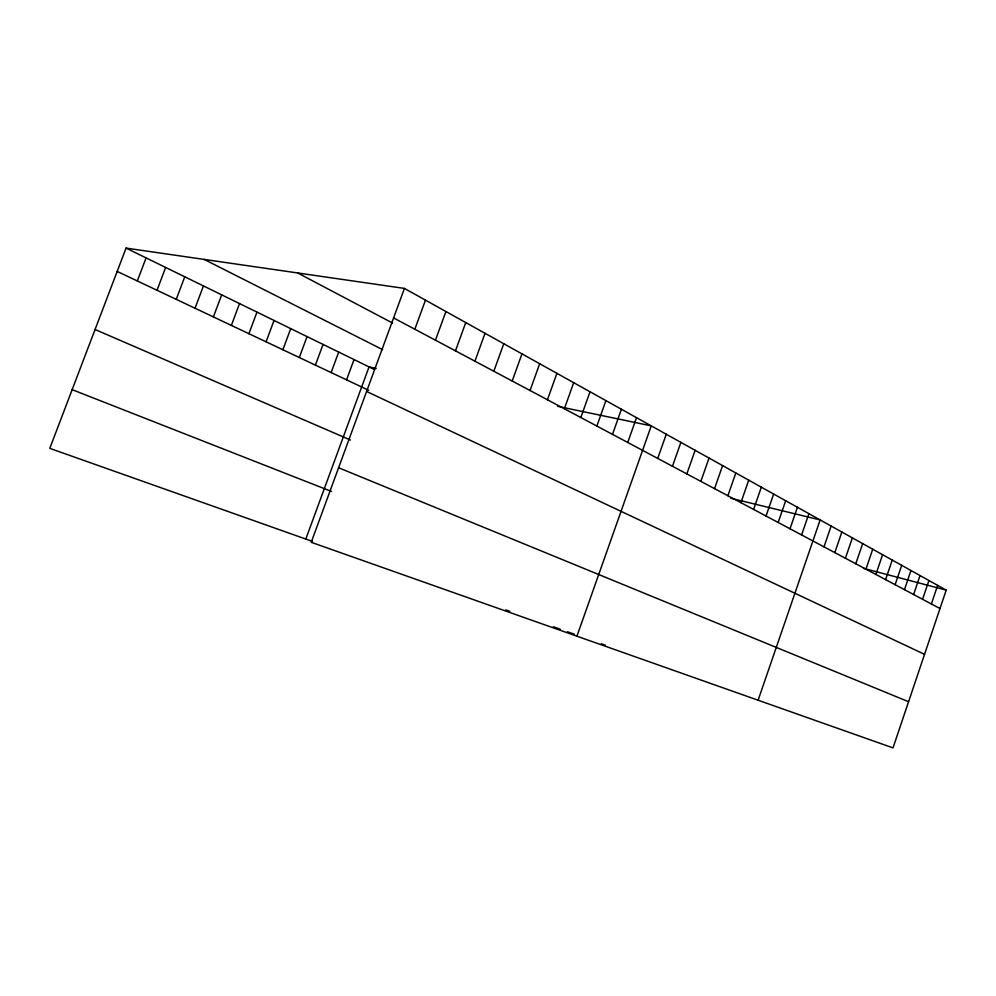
<?xml version="1.0" encoding="UTF-8"?>
<svg xmlns="http://www.w3.org/2000/svg" width="996" height="996" viewBox="0 0 996 996"><rect width="100%" height="100%" fill="white"/><g stroke="black" fill="none" stroke-linecap="round" stroke-linejoin="round"><path stroke-width="1.49" d="M922.582 599.281L928.932 580.506M931.372 603.962L937.647 585.362M946.2 590.13L893.001 747.896L311.225 542.297L404.426 288.417L946.2 590.13L863.445 568.33M885.593 579.61L892.242 560.076M895.13 584.689L901.691 565.342M904.468 589.657L910.954 570.509M913.618 594.512L920.03 575.564M855.776 563.761L862.673 543.604M865.935 569.152L872.733 549.219M875.87 574.443L882.593 554.71M823.991 546.841L831.125 526.05M834.822 552.606L841.869 532.026M845.417 558.246L852.377 537.877M790.002 528.776L797.435 507.275M801.593 534.939L808.914 513.675M758.105 700.225L820.144 519.937L730.827 498.274M753.611 509.417L761.342 487.181M766.024 516.015L773.655 494.041M778.162 522.477L785.682 500.739M714.543 488.638L722.586 465.605M727.877 495.734L735.82 472.963M740.9 502.656L748.731 480.159M686.842 473.909L695.133 450.304M700.86 481.367L709.028 458.048M576.921 636.195L651.247 425.865L557.611 406.306M657.721 458.421L666.249 434.231M672.474 466.265L680.878 442.373M612.503 434.368L621.417 409.256M627.741 442.473L636.519 417.673M580.83 417.523L590.018 391.764M596.865 426.051L605.917 400.629M547.439 399.757L556.913 373.338M564.359 408.758L573.684 382.676M512.193 381.007L521.966 353.879M530.059 390.519L539.683 363.739M474.918 361.187L485.027 333.299M493.817 371.234L503.764 343.732M455.471 350.841L465.755 322.567M414.834 329.228L425.479 300.145M435.451 340.196L445.922 311.524M346.558 379.85L354.028 359.568M305.797 539.06L369.043 366.914L376.202 368.408M315.396 365.121L323.053 344.417M331.145 372.566L338.702 352.074M282.876 349.758L290.732 328.618M299.31 357.514L307.067 336.611M248.913 333.697L256.968 312.109M266.081 341.815L274.037 320.463M213.405 316.915L221.685 294.866M231.358 325.406L239.526 303.581M176.242 299.36L184.758 276.813M195.042 308.237L203.433 285.939M137.323 280.959L146.088 257.902M157.019 290.272L165.647 267.463M404.426 288.417L126.056 248.104L49.8 448.362L312.532 541.438M505.769 609.901L509.84 611.345M553.328 626.745L560.412 629.26M567.421 631.75L574.381 634.215M601.347 643.765L605.307 645.171M72.148 389.66L331.556 491.476M338.603 467.747L908.576 701.719M95.056 329.502L350.443 440.02M366.603 391.465L924.549 654.335M117.167 271.435L368.694 390.308M126.056 248.104L374.633 369.641M204.18 259.421L382.589 349.621M297.704 272.966L392.586 323.053M393.594 317.936L939.987 608.544"/></g></svg>
